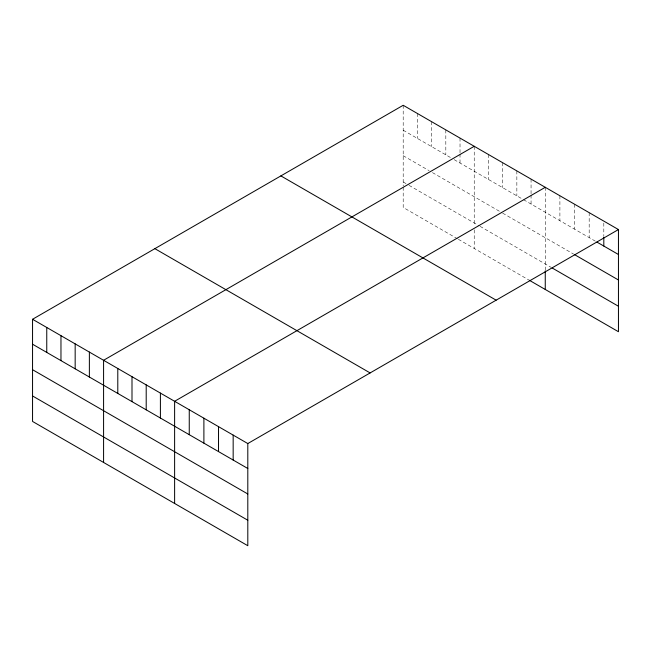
<?xml version="1.0" encoding="UTF-8"?>
<svg xmlns="http://www.w3.org/2000/svg" width="651" height="651" viewBox="0 0 651 651"><rect width="100%" height="100%" fill="white"/><g stroke="black" fill="none" stroke-linecap="round" stroke-linejoin="round"><path stroke-width="0.49" stroke-dasharray="3.25 2.44" d="M403.197 105.283L403.197 185.885M403.197 130.224L450.834 157.729M454.178 159.658L522.704 199.222M523.534 199.702L596.064 241.578M403.197 155.711L429.107 170.668M432.443 172.596L501.807 212.641M502.645 213.129L573.677 254.134M403.197 181.971L408.21 184.86M409.048 185.348L479.242 225.873M480.08 226.353L551.291 267.471M457.515 238.811L403.197 207.449L403.197 186.87M458.353 239.299L529.385 280.304M603.811 223.098L603.811 236.069M589.179 212.657L589.179 237.599M574.54 204.202L574.54 229.152M559.901 195.756L559.901 220.697M545.261 187.301L545.261 269.872M531.061 179.098L531.061 194.071M531.061 195.064L531.061 204.048M516.853 170.896L516.853 195.845M502.645 162.693L502.645 187.643M488.437 154.49L488.437 179.44M474.229 146.296L474.229 225.921M474.229 229.844L474.229 248.462M460.021 138.093L460.021 153.058M460.021 154.051L460.021 163.035M445.821 129.891L445.821 154.832M431.613 121.688L431.613 146.63M417.405 113.486L417.405 138.427"/><path stroke-width="0.98" d="M618.45 229.559L247.803 443.551L247.803 545.717L32.55 421.441L32.55 319.275L403.197 105.283L618.45 229.559L618.45 331.725L529.385 280.304M474.229 146.296L103.582 360.28L103.582 462.454M545.261 187.301L174.614 401.293L174.614 503.467M596.926 242.074L618.45 254.5M574.54 254.631L618.45 279.987M552.154 267.968L618.45 306.247M280.882 175.9L496.135 300.176M154.865 248.658L370.118 372.933M32.55 319.275L247.803 443.551M32.55 344.216L247.803 468.492M32.55 369.703L247.803 493.979M32.55 395.963L247.803 520.23M603.811 237.07L603.811 246.054M545.261 270.849L545.261 289.475M233.164 435.096L233.164 460.045M218.524 426.649L218.524 451.591M203.893 418.194L203.893 443.144M189.254 409.748L189.254 434.689M160.406 393.09L160.406 418.04M146.206 384.887L146.206 409.837M131.998 376.685L131.998 401.634M117.79 368.482L117.79 393.432M89.374 352.085L89.374 377.027M75.166 343.883L75.166 368.824M60.966 335.68L60.966 360.621M46.758 327.477L46.758 352.419"/></g></svg>
